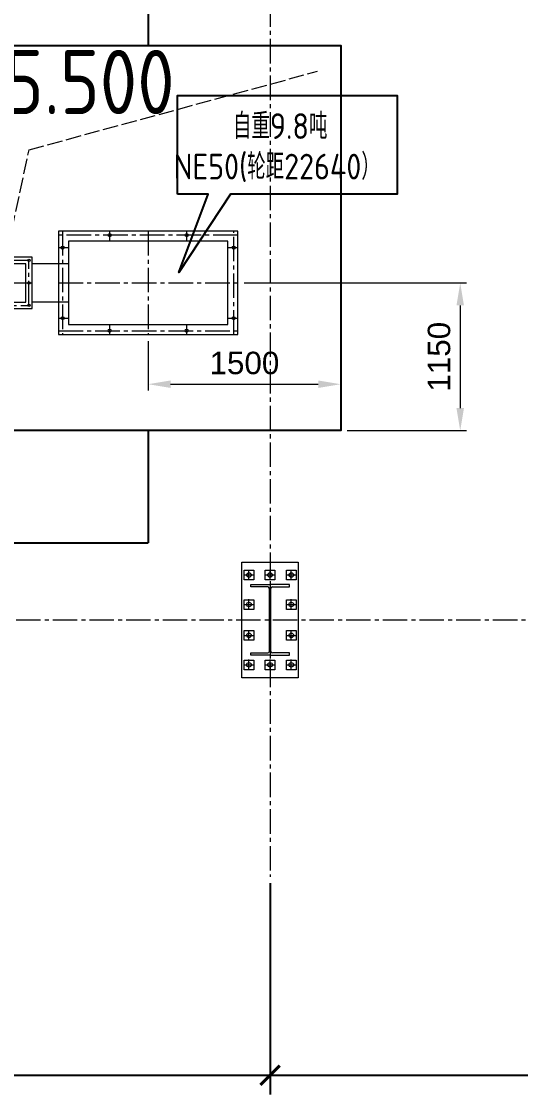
# Model space of a CAD drawing. Header units: millimetres. Extents: x 163705 to 1616509, y 81827 to 302547.
# Drawn here: x 470050 to 473939, y 139363 to 147721 of the extents above; entities that cross this region are included whole.
import ezdxf
from ezdxf.enums import TextEntityAlignment as Align

# ---------------------------------------------------------------- set-up
doc = ezdxf.new("R2010")
doc.units = ezdxf.units.MM
doc.header["$LTSCALE"] = 10
doc.linetypes.add('ACAD_ISO02W100', pattern=[15, 12, -3])
doc.linetypes.add('CENTER2', pattern=[28.575, 19.05, -3.175, 3.175, -3.175])
for name, color, linetype, lineweight in [('1-中心线', 1, 'CENTER2', 0), ('1-文本', 4, 'Continuous', 0), ('1-标注', 3, 'Continuous', 0), ('1-虚线', 8, 'ACAD_ISO02W100', 0), ('1-设备轮廓', 2, 'Continuous', 18), ('1-钢构', 6, 'Continuous', 0)]:
    doc.layers.add(name, color=color, linetype=linetype, lineweight=lineweight)
doc.styles.add('HZ', font='gbenor.shx', dxfattribs={"bigfont": 'gbcbig.shx'})
doc.styles.get("Standard").update_dxf_attribs({"font": 'arial.ttf'})
doc.dimstyles.new('100$0', dxfattribs={"dimscale": 100, "dimtxt": 5, "dimasz": 1.5, "dimexe": 1.5, "dimexo": 0.5, "dimtad": 1, "dimdec": 0, "dimdsep": 46, "dimtxsty": 'HZ', "dimblk": 'ARCHTICK', "dimcen": 2.5, "dimdle": 1, "dimclrd": 256, "dimclre": 256, "dimadec": 0, "dimazin": 0, "dimtfac": 1, "dimtdec": 0, "dimtmove": 0, "dimatfit": 3, "dimfxl": 0, "dimarcsym": 0})
doc.dimstyles.new('AM_GB50$0', dxfattribs={"dimscale": 50, "dimtxt": 3.5, "dimasz": 3.5, "dimexe": 1, "dimexo": 1, "dimgap": 1.5, "dimtad": 1, "dimdsep": 46, "dimtxsty": 'Standard', "dimcen": 0, "dimclrd": 256, "dimclre": 256, "dimclrt": 2, "dimadec": 0, "dimazin": 2, "dimtp": 0.1, "dimtm": 0.1, "dimtfac": 0.71, "dimtdec": 3, "dimtmove": 0, "dimatfit": 3, "dimfxl": 0, "dimlwd": -1, "dimlwe": -1, "dimarcsym": 0})

# ---------------------------------------------------------------- blocks, each defined once
blk = doc.blocks.new('G$CFEC4C302')
for p, q in [((55, 759.5), (55, 840.5)), ((220, 759.5), (220, 840.5)), ((385, 759.5), (385, 840.5)), ((14.5, 800), (95.5, 800)), ((179.5, 800), (260.5, 800)), ((344.5, 800), (425.5, 800)), ((70, 707), (70, 725)), ((70, 725), (220, 725)), ((201.5, 707), (70, 707)), ((214.5, 206), (214.5, 694)), ((220, 728), (220, 172)), ((370, 725), (220, 725)), ((225.5, 206), (225.5, 694)), ((238.5, 707), (370, 707)), ((370, 707), (370, 725)), ((55, 529.5), (55, 610.5)), ((385, 529.5), (385, 610.5)), ((14.5, 570), (95.5, 570)), ((344.5, 570), (425.5, 570)), ((55, 289.5), (55, 370.5)), ((385, 289.5), (385, 370.5)), ((14.5, 330), (95.5, 330)), ((344.5, 330), (425.5, 330)), ((70, 175), (70, 193)), ((70, 193), (201.5, 193)), ((220, 175), (70, 175)), ((220, 175), (370, 175)), ((370, 193), (238.5, 193)), ((370, 175), (370, 193)), ((14.5, 100), (95.5, 100)), ((55, 59.5), (55, 140.5)), ((179.5, 100), (260.5, 100)), ((220, 59.5), (220, 140.5)), ((344.5, 100), (425.5, 100)), ((385, 59.5), (385, 140.5))]:
    blk.add_line(p, q)
for points in [[(0, 0), (0, 900), (440, 900), (440, 0)], [(17.5, 762.5), (17.5, 837.5), (92.5, 837.5), (92.5, 762.5)], [(182.5, 762.5), (182.5, 837.5), (257.5, 837.5), (257.5, 762.5)], [(347.5, 762.5), (347.5, 837.5), (422.5, 837.5), (422.5, 762.5)], [(17.5, 532.5), (17.5, 607.5), (92.5, 607.5), (92.5, 532.5)], [(347.5, 532.5), (347.5, 607.5), (422.5, 607.5), (422.5, 532.5)], [(17.5, 292.5), (17.5, 367.5), (92.5, 367.5), (92.5, 292.5)], [(347.5, 292.5), (347.5, 367.5), (422.5, 367.5), (422.5, 292.5)], [(17.5, 62.5), (17.5, 137.5), (92.5, 137.5), (92.5, 62.5)], [(182.5, 62.5), (182.5, 137.5), (257.5, 137.5), (257.5, 62.5)], [(347.5, 62.5), (347.5, 137.5), (422.5, 137.5), (422.5, 62.5)]]:
    blk.add_lwpolyline(points, close=True)
for centre in [(55, 800), (220, 800), (385, 800), (55, 570), (385, 570), (55, 330), (385, 330), (55, 100), (220, 100), (385, 100)]:
    blk.add_circle(centre, 18)
for centre, start, end in [((201.5, 694), 0, 90), ((238.5, 694), 90, 180), ((201.5, 206), 270, 0), ((238.5, 206), 180, 270)]:
    blk.add_arc(centre, 13, start, end)
blk.add_text('HC_SUPERPART', height=0.001).set_placement((220, 175))
blk = doc.blocks.new('_ArchTick')
at = {"const_width": 0.15}
blk.add_lwpolyline([(-0.5, -0.5), (0.5, 0.5)], dxfattribs=at)
blk = doc.blocks.new('*D165')
at = {"layer": '1-标注', "lineweight": -2, "transparency": 16777216}
for p, q in [((466036.9, 141009.5), (466036.9, 139362.8)), ((471986.9, 141009.5), (471986.9, 139362.8)), ((465936.9, 139512.8), (472086.9, 139512.8))]:
    blk.add_line(p, q, dxfattribs=at)
at = {"layer": 'Defpoints', "transparency": 16777216}
for p in [(466036.9, 141059.5), (471986.9, 141059.5), (471986.9, 139512.8)]:
    blk.add_point(p, dxfattribs=at)
at = {"layer": '1-标注', "lineweight": -2, "transparency": 16777216, "xscale": 150, "yscale": 150, "zscale": 150, "rotation": 180}
blk.add_blockref('_ArchTick', (466036.9, 139512.8), dxfattribs=at)
at = {"layer": '1-标注', "lineweight": -2, "transparency": 16777216, "xscale": 150, "yscale": 150, "zscale": 150}
blk.add_blockref('_ArchTick', (471986.9, 139512.8), dxfattribs=at)
at = {"layer": '1-标注', "transparency": 16777216, "insert": (469011.9, 139825.3), "char_height": 500, "attachment_point": 5, "style": 'HZ'}
blk.add_mtext('5950', dxfattribs=at)
blk = doc.blocks.new('*D166')
at = {"layer": '1-标注', "lineweight": -2, "transparency": 16777216}
for p, q in [((471986.9, 141009.5), (471986.9, 139362.8)), ((478836.9, 141009.5), (478836.9, 139362.8)), ((471886.9, 139512.8), (478936.9, 139512.8))]:
    blk.add_line(p, q, dxfattribs=at)
at = {"layer": 'Defpoints', "transparency": 16777216}
for p in [(471986.9, 141059.5), (478836.9, 141059.5), (478836.9, 139512.8)]:
    blk.add_point(p, dxfattribs=at)
at = {"layer": '1-标注', "lineweight": -2, "transparency": 16777216, "xscale": 150, "yscale": 150, "zscale": 150, "rotation": 180}
blk.add_blockref('_ArchTick', (471986.9, 139512.8), dxfattribs=at)
at = {"layer": '1-标注', "lineweight": -2, "transparency": 16777216, "xscale": 150, "yscale": 150, "zscale": 150}
blk.add_blockref('_ArchTick', (478836.9, 139512.8), dxfattribs=at)
at = {"layer": '1-标注', "transparency": 16777216, "insert": (475411.9, 139825.3), "char_height": 500, "attachment_point": 5, "style": 'HZ'}
blk.add_mtext('6850', dxfattribs=at)
blk = doc.blocks.new('NE50-底座')
for p, q in [((2001.9, 806), (605.9, 806)), ((605.9, 806), (605.9, 0)), ((2001.9, 0), (2001.9, 806)), ((0, 603), (0, 203)), ((683.9, 553), (400, 553)), ((683.9, 253), (400, 253)), ((605.9, 0), (2001.9, 0))]:
    blk.add_line(p, q)
for points in [[(683.9, 78), (1923.9, 78), (1923.9, 728), (683.9, 728)], [(0, 203), (400, 203), (400, 603), (0, 603)], [(50, 253), (350, 253), (350, 553), (50, 553)]]:
    blk.add_lwpolyline(points, close=True)
for centre, radius in [((1003.9, 775), 12), ((1603.9, 775), 12), ((636.9, 678), 12), ((1970.9, 678), 12), ((25, 578), 9), ((200, 578), 9), ((375, 578), 9), ((25, 403), 9), ((375, 403), 9), ((25, 228), 9), ((200, 228), 9), ((375, 228), 9), ((636.9, 128), 12), ((1970.9, 128), 12), ((1003.9, 31), 12), ((1603.9, 31), 12)]:
    blk.add_circle(centre, radius)
at = {"layer": '1-中心线'}
for p, q in [((2001.9, 775), (605.9, 775)), ((636.9, 806), (636.9, 0)), ((1003.9, 806), (1003.9, 728)), ((1303.9, 806), (1303.9, 0)), ((1603.9, 806), (1603.9, 728)), ((1970.9, 0), (1970.9, 806)), ((605.9, 678), (683.9, 678)), ((1923.9, 678), (2001.9, 678)), ((605.9, 403), (2001.9, 403)), ((605.9, 128), (683.9, 128)), ((1923.9, 128), (2001.9, 128)), ((605.9, 31), (2001.9, 31)), ((1003.9, 78), (1003.9, 0)), ((1603.9, 78), (1603.9, 0))]:
    blk.add_line(p, q, dxfattribs=at)
at = {"layer": '1-中心线', "ltscale": 5}
for p, q in [((200, 203), (200, 603)), ((0, 403), (400, 403))]:
    blk.add_line(p, q, dxfattribs=at)
at = {"layer": '1-中心线'}
blk.add_lwpolyline([(25, 228), (375, 228), (375, 578), (25, 578)], close=True, dxfattribs=at)
blk = doc.blocks.new('*D937')
at = {"layer": '1-标注', "transparency": 16777216}
for p, q in [((471036.9, 145231.6), (471036.9, 144845.7)), ((472536.9, 145231.6), (472536.9, 144845.7)), ((471211.9, 144895.7), (472361.9, 144895.7))]:
    blk.add_line(p, q, dxfattribs=at)
for points in [[(471211.9, 144924.8), (471211.9, 144866.5), (471036.9, 144895.7)], [(472361.9, 144924.8), (472361.9, 144866.5), (472536.9, 144895.7)]]:
    blk.add_solid(points, dxfattribs=at)
at = {"layer": 'Defpoints', "transparency": 16777216}
for p in [(471036.9, 145281.6), (472536.9, 145281.6), (472536.9, 144895.7)]:
    blk.add_point(p, dxfattribs=at)
at = {"layer": '1-标注', "transparency": 16777216, "insert": (471786.9, 145060), "char_height": 175, "attachment_point": 5}
blk.add_mtext('1500', dxfattribs=at)
blk = doc.blocks.new('*D938')
at = {"layer": '1-标注', "transparency": 16777216}
for p, q in [((471784.9, 145684.6), (473518.5, 145684.6)), ((473468.5, 145509.6), (473468.5, 144709.6)), ((472586.9, 144534.6), (473518.5, 144534.6))]:
    blk.add_line(p, q, dxfattribs=at)
for points in [[(473439.4, 145509.6), (473497.7, 145509.6), (473468.5, 145684.6)], [(473439.4, 144709.6), (473497.7, 144709.6), (473468.5, 144534.6)]]:
    blk.add_solid(points, dxfattribs=at)
at = {"layer": 'Defpoints', "transparency": 16777216}
for p in [(471734.9, 145684.6), (472536.9, 144534.6), (473468.5, 144534.6)]:
    blk.add_point(p, dxfattribs=at)
at = {"layer": '1-标注', "transparency": 16777216, "insert": (473304.2, 145109.6), "char_height": 175, "attachment_point": 5, "rotation": 90}
blk.add_mtext('1150', dxfattribs=at)

msp = doc.modelspace()

# ---------------------------------------------------------------- linework, layer by layer
for p, q in [((471036.946, 149084.632), (471036.946, 147534.632)), ((471036.946, 144534.632), (471036.946, 143659.632)), ((464436.946, 143659.632), (471036.946, 143659.632))]:
    msp.add_line(p, q)
msp.add_lwpolyline([(469536.946, 144534.632), (469536.946, 147534.632), (472536.946, 147534.632), (472536.946, 144534.632)], close=True)
at = {"elevation": -44186.436}
msp.add_lwpolyline([(471265.96, 146374.717), (471265.96, 147145.448), (472976.148, 147145.448), (472976.148, 146374.717), (471679.167, 146374.717), (471276.656, 145765.497), (471505.185, 146374.717), (471265.96, 146374.717)], dxfattribs=at)
at = {"layer": '1-中心线'}
for p, q in [((471986.946, 161586.876), (471986.946, 141059.499)), ((455720.795, 143059.632), (534347.221, 143059.632))]:
    msp.add_line(p, q, dxfattribs=at)
at = {"layer": '1-虚线'}
msp.add_lwpolyline([(469659.97, 144626.582), (470108.474, 146721.359), (472356.27, 147333.434)], dxfattribs=at)

# ---------------------------------------------------------------- block references
at = {"layer": '1-设备轮廓'}
msp.add_blockref('NE50-底座', (469732.998, 145281.629), dxfattribs=at)
at = {"layer": '1-钢构'}
msp.add_blockref('G$CFEC4C302', (471766.946, 142609.632), dxfattribs=at)

# ---------------------------------------------------------------- texts
at = {"layer": '1-文本', "style": 'HZ'}
msp.add_text('自重9.8吨', height=200, dxfattribs=at).set_placement((471697.262, 146806.241))
msp.add_text('NE50(轮距22640）', height=200, dxfattribs=at).set_placement((472841.765, 146490.74, -44186.436), align=Align.RIGHT)
at = {"layer": '1-设备轮廓', "insert": (469624.016, 147499.625), "char_height": 500, "width": 950.69162, "attachment_point": 1, "style": 'HZ'}
msp.add_mtext('-5.500', dxfattribs=at)

# ---------------------------------------------------------------- dimensions: what is measured, and where the dimension line sits
at = {"layer": '1-标注'}
dim = msp.add_linear_dim(base=(473468.528, 144534.632), p1=(471734.946, 145684.629), p2=(472536.946, 144534.632), angle=90, dimstyle='AM_GB50$0', dxfattribs=at)
dim.commit()
dim.dimension.update_dxf_attribs({"geometry": '*D938', "text_midpoint": (473304.177, 145109.631)})
for base, p1, p2, dimstyle, override, picture, middle in [((472536.946, 144895.68), (471036.946, 145281.629), (472536.946, 145281.629), 'AM_GB50$0', {"dimtmove": 1}, '*D937', (471786.946, 145060.03)), ((471986.946, 139512.793), (466036.946, 141059.499), (471986.946, 141059.499), '100$0', {"dimtol": 0, "dimlim": 0, "dimtdec": 8, "dimtix": 1}, '*D165', (469011.946, 139825.293)), ((478836.946, 139512.793), (471986.946, 141059.499), (478836.946, 141059.499), '100$0', {"dimtol": 0, "dimlim": 0, "dimtdec": 8, "dimtix": 1}, '*D166', (475411.946, 139825.293))]:
    dim = msp.add_linear_dim(base=base, p1=p1, p2=p2, dimstyle=dimstyle, override=override, dxfattribs=at)
    dim.commit()
    dim.dimension.update_dxf_attribs({"geometry": picture, "text_midpoint": middle})

doc.saveas('drawing.dxf')
